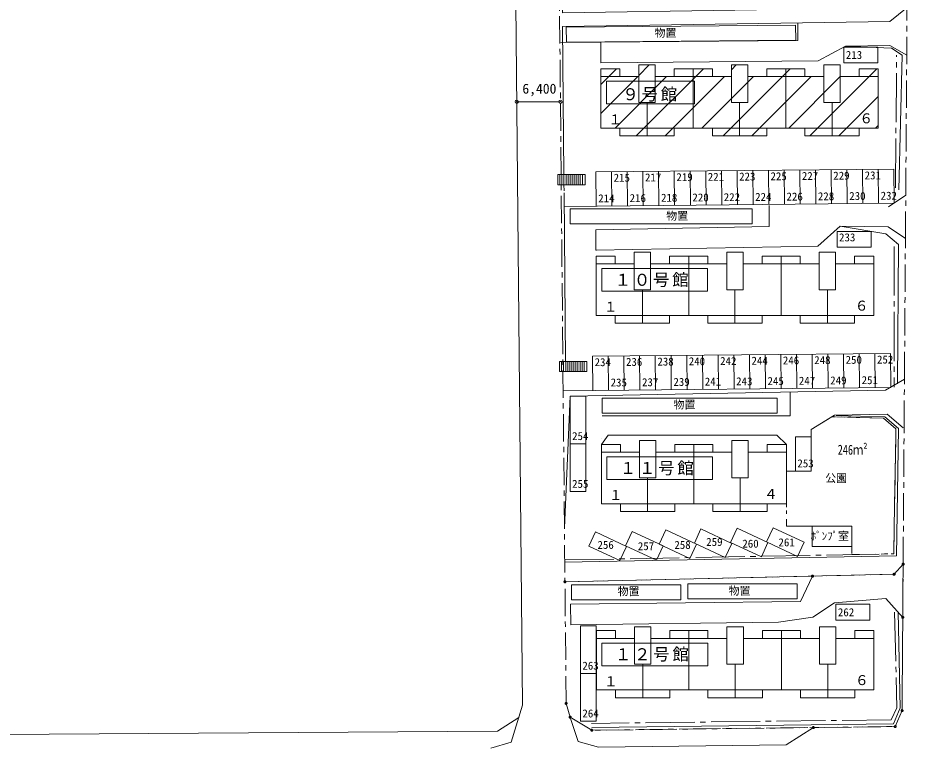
# Model space of a CAD drawing. Units: millimetres, scale not verified. Extents: x -221520 to 221760, y -156440 to 156200.
# Drawn here: x -35956 to 94443, y -18054 to 88997 of the extents above; entities that cross this region are included whole.
import ezdxf
from ezdxf.enums import TextEntityAlignment as Align

# ---------------------------------------------------------------- set-up
doc = ezdxf.new("R2010")
doc.units = ezdxf.units.MM
doc.header["$LTSCALE"] = 800
doc.header["$PDMODE"] = 32
doc.header["$PDSIZE"] = 480
for name, pattern in [('CHAIN1', [8, 5, -1, 1, -1]), ('CHAIN2', [12, 9, -1, 1, -1]), ('DOUBLE_CHAIN1', [8.8, 5, -1, 0.6, -0.6, 0.6, -1])]:
    doc.linetypes.add(name, pattern=pattern)
for name, color, linetype, lineweight in [('1-1_ﾓﾙﾀﾙ\u3000浮き', 7, 'Continuous', 9), ('1-4_ｺﾝｸﾘｰﾄ\u3000欠損', 7, 'Continuous', 9), ('1-9_備品', 4, 'Continuous', 5), ('1-A_躯体ハッ', 1, 'DOUBLE_CHAIN1', 13), ('1-B_仕上ハッ', 3, 'CHAIN1', 9), ('1-C_ハッチ', 6, 'CHAIN1', 13), ('1-F_図面枠', 7, 'Continuous', 9)]:
    doc.layers.add(name, color=color, linetype=linetype, lineweight=lineweight)
doc.styles.add('ＭＳ ゴシック', font='')
doc.styles.get('ＭＳ ゴシック').set_extended_font_data('MS Gothic')

msp = doc.modelspace()

# ---------------------------------------------------------------- linework, layer by layer
at = {"layer": '1-1_ﾓﾙﾀﾙ\u3000浮き'}
for p, q in [((37203.7, 76684.2), (43604, 76691.3)), ((43604, 76691.4), (37603.8, 76684.3))]:
    msp.add_line(p, q, dxfattribs=at)
for points in [[(63269.7, 79704.5), (63269.7, 76367.9), (50335.2, 76367.9), (50335.2, 79704.5)], [(45020.3, 61016.5), (45020.3, 58816.5), (71710.5, 58816.5), (71710.5, 61016.5)], [(49657.4, 52248.3), (49657.4, 48911.7), (65159.7, 48911.7), (65159.7, 52248.3)], [(65918.9, 24658.7), (65918.9, 21322.1), (50416.6, 21322.1), (50416.6, 24658.7)], [(49693.2, -2634.8), (49693.2, -5971.4), (65195.5, -5971.4), (65195.5, -2634.8)]]:
    msp.add_lwpolyline(points, close=True, dxfattribs=at)
for p in [(37203.7, 76684.2), (43604, 76691.3)]:
    msp.add_point(p, dxfattribs=at)
at = {"layer": '1-4_ｺﾝｸﾘｰﾄ\u3000欠損'}
for p, q in [((63083.5, 81525.7), (63083.5, 72825.7)), ((76643.5, 72825.7), (76643.5, 81525.7)), ((49523.5, 80385.7), (55103.5, 80385.7)), ((57503.5, 80385.7), (68663.5, 80385.7)), ((71063.5, 80385.7), (82223.5, 80385.7)), ((84623.5, 80385.7), (90203.5, 80385.7)), ((56303.5, 71685.6), (56303.5, 76605.7)), ((69863.5, 76605.7), (69863.5, 71685.6)), ((83423.5, 71685.6), (83423.5, 76605.7)), ((60293.5, 71685.6), (60293.5, 72825.7)), ((65873.5, 71685.6), (65873.5, 72825.7)), ((79433.5, 71685.6), (79433.5, 72825.7)), ((62405.7, 54069.5), (62405.7, 45369.5)), ((75965.7, 54069.5), (75965.7, 45369.5)), ((78755.7, 52929.5), (78755.7, 54069.5)), ((89525.7, 54069.5), (89525.7, 45369.5)), ((48845.7, 52929.5), (54425.7, 52929.5)), ((56825.7, 52929.5), (67985.7, 52929.5)), ((70385.7, 52929.5), (81545.7, 52929.5)), ((83945.7, 52929.5), (89525.7, 52929.5)), ((55625.7, 44229.5), (55625.7, 49149.5)), ((69185.7, 44229.5), (69185.7, 49149.5)), ((82745.7, 49149.5), (82745.7, 44229.5)), ((63165, 17779.8), (63165, 26479.8)), ((65955, 26479.8), (65955, 25339.8)), ((55184.9, 25339.8), (49605, 25339.8)), ((57585, 25339.8), (68744.9, 25339.8)), ((71145, 25339.8), (76725, 25339.8)), ((56385, 21559.8), (56385, 16639.8)), ((69945, 21559.8), (69945, 16639.8)), ((52395, 16639.8), (52395, 17779.8)), ((73934.9, 16639.8), (73934.9, 17779.8)), ((62441.5, -813.6), (62441.5, -9513.6)), ((65231.5, -1953.6), (65231.5, -813.6)), ((73211.5, -813.6), (73211.5, -1953.6)), ((76001.5, -813.6), (76001.5, -9513.6)), ((89561.5, -813.6), (89561.5, -9513.6)), ((48881.5, -1953.6), (54461.5, -1953.6)), ((56861.5, -1953.6), (68021.5, -1953.6)), ((70421.5, -1953.6), (81581.5, -1953.6)), ((83981.5, -1953.6), (89561.5, -1953.6)), ((55661.5, -5733.6), (55661.5, -10653.6)), ((69221.5, -10653.6), (69221.5, -5733.6)), ((82781.5, -10653.6), (82781.5, -5733.6)), ((89561.5, -9513.6), (48881.5, -9513.6))]:
    msp.add_line(p, q, dxfattribs=at)
for points in [[(44486.7, 85436.6), (44454, 87636.4), (78087.8, 87896.9), (78120.6, 85697.1)], [(57503.5, 76605.7), (55103.5, 76605.7), (55103.5, 82085.7), (57503.5, 82085.7)], [(71063.5, 82085.7), (68663.5, 82085.7), (68663.5, 76605.7), (71063.5, 76605.7)], [(82223.5, 82085.7), (84623.5, 82085.7), (84623.5, 76605.7), (82223.5, 76605.7)], [(54425.7, 54629.5), (56825.7, 54629.5), (56825.7, 49149.5), (54425.7, 49149.5)], [(70385.7, 54629.5), (67985.7, 54629.5), (67985.7, 49149.5), (70385.7, 49149.5)], [(81545.7, 54629.5), (83945.7, 54629.5), (83945.7, 49149.5), (81545.7, 49149.5)], [(49719.7, 33259.3), (49719.7, 31059.3), (75376.5, 31059.3), (75376.5, 33259.3)], [(55184.9, 27039.8), (57585, 27039.8), (57585, 21559.8), (55184.9, 21559.8)], [(68744.9, 27039.8), (71145, 27039.8), (71145, 21559.8), (68744.9, 21559.8)], [(86308.6, 11499.6), (86308.6, 14499.6), (80508.6, 14499.6), (80508.6, 11499.6)], [(61245.1, 5898.5), (45245.1, 5898.5), (45245.1, 3698.4), (61245.1, 3698.4)], [(62296.5, 6019.5), (62296.5, 3819.5), (78296.5, 3819.5), (78296.5, 6019.5)], [(54461.5, -253.6), (56861.5, -253.6), (56861.5, -5733.6), (54461.5, -5733.6)], [(68021.5, -253.6), (70421.5, -253.6), (70421.5, -5733.6), (68021.5, -5733.6)], [(81581.5, -253.6), (83981.5, -253.6), (83981.5, -5733.6), (81581.5, -5733.6)]]:
    msp.add_lwpolyline(points, close=True, dxfattribs=at)
for points in [[(49523.5, 72825.7), (49523.5, 81525.7), (52313.5, 81525.7), (52313.5, 80385.7)], [(49523.5, 72825.7), (90203.5, 72825.7), (90203.5, 81525.7), (87413.5, 81525.7), (87413.5, 80385.7)], [(60293.5, 80385.7), (60293.5, 81525.7), (65873.5, 81525.7), (65873.5, 80385.7)], [(79433.5, 80385.7), (79433.5, 81525.7), (73853.5, 81525.7), (73853.5, 80385.7)], [(60293.5, 71685.6), (52313.5, 71685.6), (52313.5, 72825.7)], [(65873.5, 71685.6), (73853.5, 71685.6), (73853.5, 72825.7)], [(79433.5, 71685.6), (87413.5, 71685.6), (87413.5, 72825.7)], [(89525.7, 45369.5), (48845.7, 45369.5), (48845.7, 54069.5), (51635.7, 54069.5), (51635.7, 52929.5)], [(65195.7, 52929.5), (65195.7, 54069.5), (59615.7, 54069.5), (59615.7, 52929.5)], [(78755.7, 54069.5), (73175.7, 54069.5), (73175.7, 52929.5)], [(89525.7, 54069.5), (86735.7, 54069.5), (86735.7, 52929.5)], [(59615.7, 45369.5), (59615.7, 44229.5), (51635.7, 44229.5), (51635.7, 45369.5)], [(65195.7, 45369.5), (65195.7, 44229.5), (73175.7, 44229.5), (73175.7, 45369.5)], [(78755.7, 45369.5), (78755.7, 44229.5), (86735.7, 44229.5), (86735.7, 45369.5)], [(76725, 26479.8), (76725, 17779.8), (49605, 17779.8), (49605, 26479.8), (52395, 26479.8), (52395, 25339.8)], [(65955, 26479.8), (60374.9, 26479.8), (60374.9, 25339.8)], [(76725, 26479.8), (73934.9, 26479.8), (73934.9, 25339.8)], [(52395, 16639.8), (60374.9, 16639.8), (60374.9, 17779.8)], [(73934.9, 16639.8), (65955, 16639.8), (65955, 17779.8)], [(48881.5, -9513.6), (48881.5, -813.6), (51671.5, -813.6), (51671.5, -1953.6)], [(65231.5, -813.6), (59651.5, -813.6), (59651.5, -1953.6)], [(73211.5, -813.6), (78791.5, -813.6), (78791.5, -1953.6)], [(89561.5, -813.6), (86771.5, -813.6), (86771.5, -1953.6)], [(59651.5, -9513.6), (59651.5, -10653.6), (51671.5, -10653.6), (51671.5, -9513.6)], [(73211.5, -9513.6), (73211.5, -10653.6), (65231.5, -10653.6), (65231.5, -9513.6)], [(78791.5, -9513.6), (78791.5, -10653.6), (86771.5, -10653.6), (86771.5, -9513.6)]]:
    msp.add_lwpolyline(points, dxfattribs=at)
at = {"layer": '1-9_備品', "color": 7, "lineweight": 9}
for p, q in [((51827.2, 81525.7), (49523.5, 79222)), ((64555.1, 81525.7), (54715.1, 71685.6)), ((55103.5, 80559.3), (56629.8, 82085.7)), ((60293.5, 81506.7), (60312.5, 81525.7)), ((77283, 81525.7), (67443, 71685.6)), ((69357.7, 82085.7), (68663.5, 81391.4)), ((90010.9, 81525.7), (80170.9, 71685.6)), ((54929.8, 80385.7), (49523.5, 74979.3)), ((51612.4, 72825.7), (59172.5, 80385.7)), ((67657.7, 80385.7), (58957.7, 71685.6)), ((64340.4, 72825.7), (71900.4, 80385.7)), ((71685.6, 71685.6), (80385.7, 80385.7)), ((84628.3, 80385.7), (77068.3, 72825.7)), ((90203.5, 77475.6), (84413.6, 71685.6)), ((89796.2, 72825.7), (90203.5, 73232.9))]:
    msp.add_line(p, q, dxfattribs=at)
at = {"layer": '1-A_躯体ハッ'}
msp.add_line((86308.6, 10022.8), (86308.6, 10011.8), dxfattribs=at)
msp.add_lwpolyline([(92458.7, 10437.8), (92788.3, 28767.8), (90982.2, 30305.5), (83416.2, 30535.9), (80342.7, 28642.8), (80342.7, 22558.3), (76725, 22558.3), (76725, 14499.6), (86308.6, 14499.6), (86308.6, 10322.9)], close=True, dxfattribs=at)
at = {"layer": '1-B_仕上ハッ'}
for p, q in [((43704.1, 66034.5), (43470.1, 90940.5)), ((44432.6, -11486.2), (43718.2, 64534.6))]:
    msp.add_line(p, q, dxfattribs=at)
for points in [[(94228.7, 62999.9), (94443.4, 93241.1), (93977.3, 115737), (91654.2, 118715), (82454.2, 118715), (45814.6, 118263.6)], [(94037.3, 36031.4), (94183.5, 56631), (94228.7, 62999.9)], [(93789.4, 1119), (93844.8, 8919), (93986.8, 28918), (94037.3, 36031.4)], [(48186.7, -15417.7), (92683.5, -14881), (93692.4, -12537.4), (93789.4, 1119)], [(48186.7, -15417.7), (45021.1, -13502.2), (44432.6, -11486.2)]]:
    msp.add_lwpolyline(points, dxfattribs=at)
at = {"layer": '1-C_ハッチ'}
msp.add_lwpolyline([(93789.4, 1119), (93692.4, -12537.4), (92683.5, -14881), (48186.7, -15417.7), (45021.1, -13502.2), (44432.6, -11486.2), (44265.1, 6336.6), (92516.8, 7432.7), (93844.8, 8919)], close=True, dxfattribs=at)
for centre in [(93844.8, 8919), (80559, 7161.1), (92516.8, 7432.7), (44265.1, 6336.6), (93789.4, 1119), (44432.6, -11486.2), (93692.4, -12537.4), (45021.1, -13502.2), (48186.7, -15417.7), (80683.5, -15025.7), (92683.5, -14881)]:
    msp.add_circle(centre, 150, dxfattribs=at)
at = {"layer": '1-F_図面枠'}
for p, q in [((43661.2, 85386.1), (43640.1, 85364.8)), ((60300.9, 66508.1), (60347.5, 61508.3)), ((62647.4, 61529.7), (62600.8, 66529.5)), ((64900.6, 66551), (64947.3, 61551.2)), ((67247.2, 61572.7), (67200.5, 66572.5)), ((69500.5, 66593.9), (69547.1, 61594.2)), ((71800.4, 66615.4), (71847, 61615.6)), ((74146.9, 61637.1), (74100.3, 66636.9)), ((76400.2, 66658.4), (76446.8, 61658.6)), ((78746.7, 61680.1), (78700, 66679.8)), ((80999.9, 66701.3), (81046.6, 61701.5)), ((83346.5, 61723), (83299.8, 66722.8)), ((85599.8, 66744.3), (85646.4, 61744.5)), ((87946.3, 61766), (87899.7, 66765.7)), ((90199.6, 66787.2), (90246.2, 61787.4)), ((43518.2, 66034.5), (43518.2, 64534.6)), ((43818.2, 64534.6), (43818.2, 66034.5)), ((44118.2, 66034.5), (44118.2, 64534.6)), ((44418.2, 64534.6), (44418.2, 66034.5)), ((44718.2, 66034.5), (44718.2, 64534.6)), ((45018.2, 64534.6), (45018.2, 66034.5)), ((45318.2, 64534.6), (45318.2, 66034.5)), ((45618.2, 66034.5), (45618.2, 64534.6)), ((45918.2, 64534.6), (45918.2, 66034.5)), ((46218.2, 66034.5), (46218.2, 64534.6)), ((46518.2, 64534.6), (46518.2, 66034.5)), ((46818.2, 66034.5), (46818.2, 64534.6)), ((51101.2, 66422.2), (51147.9, 61422.4)), ((53447.8, 61443.9), (53401.2, 66443.6)), ((55701.1, 66465.1), (55747.7, 61465.3)), ((58047.6, 61486.8), (58001, 66486.6)), ((44118.2, 64534.6), (44126.7, 63634.6)), ((44129.5, 63334.6), (44361.6, 38636.7)), ((91716.4, 61278.6), (94228.7, 62999.9)), ((48867, 54929.8), (48845.7, 54950.9)), ((93032.3, 35328.9), (93177.5, 55790.2)), ((48313.8, 39388.3), (48360.5, 34388.5)), ((50660.4, 34410), (50613.7, 39409.8)), ((52913.6, 39431.3), (52960.3, 34431.5)), ((55260.2, 34453), (55213.5, 39452.7)), ((57513.4, 39474.2), (57560.1, 34474.4)), ((59860, 34495.9), (59813.3, 39495.7)), ((62113.2, 39517.2), (62159.9, 34517.4)), ((64459.8, 34538.8), (64413.1, 39538.6)), ((66713, 39560.1), (66759.7, 34560.3)), ((69059.6, 34581.8), (69012.9, 39581.6)), ((71312.8, 39603), (71359.5, 34603.3)), ((73659.4, 34624.7), (73612.7, 39624.5)), ((75912.6, 39646), (75959.3, 34646.2)), ((78259.2, 34667.7), (78212.5, 39667.5)), ((80512.4, 39688.9), (80559.1, 34689.2)), ((82859, 34710.6), (82812.3, 39710.4)), ((85112.2, 39731.9), (85158.9, 34732.1)), ((87458.8, 34753.6), (87412.1, 39753.4)), ((89712, 39774.8), (89758.7, 34775)), ((43775.7, 38636.7), (43775.7, 37136.7)), ((44075.7, 37136.7), (44075.7, 38636.7)), ((44375.7, 38636.7), (44375.7, 37136.7)), ((44675.7, 37136.7), (44675.7, 38636.7)), ((44975.7, 38636.7), (44975.7, 37136.7)), ((45275.7, 37136.7), (45275.7, 38636.7)), ((45575.7, 38636.7), (45575.7, 37136.7)), ((45875.7, 37136.7), (45875.7, 38636.7)), ((46175.7, 38636.7), (46175.7, 37136.7)), ((46475.7, 37136.7), (46475.7, 38636.7)), ((46775.7, 38636.7), (46775.7, 37136.7)), ((47075.7, 37136.7), (47075.7, 38636.7)), ((91500.9, 30914.6), (93844.8, 28919)), ((75304.9, 27820.4), (76725, 26479.8)), ((78042.7, 27558.3), (80342.7, 27558.3)), ((78042.7, 22558.3), (78042.7, 27558.3)), ((45009.4, 26555.2), (47309.4, 26555.2)), ((49605, 27361.2), (49626.3, 27340.1)), ((91309.1, 3904.4), (93789.4, 1119)), ((45145.5, 46.6), (45124.2, 67.8)), ((48820.8, -7098), (46520.8, -7098))]:
    msp.add_line(p, q, dxfattribs=at)
at = {"layer": '1-F_図面枠', "linetype": 'CHAIN2'}
for p, q in [((92736.4, 64088.4), (92874.2, 83496.7)), ((92546.5, 55487.7), (92546.5, 34842))]:
    msp.add_line(p, q, dxfattribs=at)
at = {"layer": '1-F_図面枠'}
for points in [[(38034.9, -11768.2), (36826.6, 116822.2), (34411.2, 119215), (14682.6, 119215)], [(43870.1, 90944.3), (43881.4, 89740.5), (94423.9, 90493), (91909.4, 88455.4), (43900.2, 87740.6), (44104.1, 66034.5)], [(43661.2, 85386.1), (78389.2, 85655.4), (78407.6, 88254.3)], [(81368.2, 82683.1), (49544.8, 82385.9), (49523.5, 82407), (49523.5, 85364.8)], [(81368.2, 82683.1), (85383.7, 84857.8), (92125, 84524.3), (93684.5, 83532.3), (93234.3, 63793)], [(94374.4, 83521.5), (91884.6, 84954.6), (85383.7, 84857.8)], [(48848, 61400.9), (48801.4, 66400.7), (92499.5, 66808.7), (92546.1, 61808.9), (44148, 61357)], [(94183.5, 56630.9), (91669.6, 58358.8), (84591, 58456.4), (81342.6, 55530.9), (48808.7, 54929.2), (48780.5, 57929.1), (74216.4, 58399.7), (74216.4, 61471.6)], [(93177.5, 55790.2), (91284.9, 57337.7), (84591, 58456.4)], [(48313.8, 39388.3), (92011.9, 39796.3), (92058.6, 34796.5), (44001.9, 34347.8)], [(94037.3, 36031.4), (91260.6, 34410.8), (45009.4, 33555.2), (44190.9, 14236.8)], [(49719.7, 30665), (77260.6, 30665), (77260.6, 34151.8)], [(84010.9, 30708.1), (91176.7, 30533.9), (93189.3, 28820.4), (92853.5, 10145.1), (44237.8, 9236.8)], [(80342.7, 28642.8), (83799.7, 30772.2), (91500.9, 30914.6)], [(49605, 26479.8), (50598.7, 27820.4), (75304.9, 27820.4)], [(80342.7, 28642.8), (80342.7, 22558.3), (76725, 22558.3)], [(44265.1, 6336.6), (92516.8, 7432.7), (93844.8, 8919)], [(80589.4, 1160.2), (75583.9, 413.9), (45124.2, 46.5), (45096.1, 3046.4), (78793.7, 3452.8), (80559, 7161.1)], [(80589.4, 1160.2), (83804.2, 3233.8), (91309.1, 3904.4)], [(93094.9, 1898.9), (93426.6, -12143.2), (92418.8, -14484.2), (48181.9, -15017.7)], [(38034.9, -11768.2), (36384.1, -17159.6), (33401.4, -18054.1)], [(-104417.6, -16481.9), (34353.3, -15547.6), (37482.3, -13573)], [(45021.1, -13502.2), (45176.1, -13976.4), (46186.5, -17067.5), (49185.5, -17905.8), (76683.5, -17574.2), (80683.5, -15025.7)]]:
    msp.add_lwpolyline(points, dxfattribs=at)
for points in [[(85144.8, 84713.3), (90144.9, 84713.3), (90144.9, 82413.3), (85144.8, 82413.3)], [(43218.2, 64534.6), (43218.2, 66034.5), (47218.2, 66034.5), (47218.2, 64534.6)], [(84149.7, 57681.5), (89149.7, 57681.5), (89149.7, 55381.5), (84149.7, 55381.5)], [(43475.7, 37136.7), (43475.7, 38636.7), (47475.7, 38636.7), (47475.7, 37136.7)], [(47309.4, 33555.2), (47309.4, 19555.2), (45009.4, 19555.2), (45009.4, 33555.2)], [(47784.7, 11554.3), (52316.2, 9441.2), (53288.2, 11525.7), (48756.7, 13638.8)], [(58645.7, 11588), (57673.7, 9503.5), (53142.2, 11616.6), (54114.2, 13701.1)], [(59035.6, 13950.3), (63567.1, 11837.2), (62595.1, 9752.7), (58063.6, 11865.8)], [(63234.1, 11990.3), (67765.7, 9877.3), (68737.7, 11961.8), (64206.2, 14074.9)], [(74032.9, 12086.4), (73060.9, 10001.9), (68529.3, 12114.9), (69501.4, 14199.5)], [(79328.1, 12148.7), (78356.1, 10064.2), (73824.5, 12177.2), (74796.6, 14261.7)], [(88981.4, 734.1), (83981.4, 734.1), (83981.4, 3034.1), (88981.4, 3034.1)], [(48820.8, -14098), (48820.8, -98), (46520.8, -98), (46520.8, -14098)]]:
    msp.add_lwpolyline(points, close=True, dxfattribs=at)
at = {"layer": '1-F_図面枠', "linetype": 'CHAIN2'}
for points in [[(44232.2, 9536.7), (92458.7, 10437.8), (92788.3, 28767.8), (90982.2, 30305.5), (84058.9, 30516.4)], [(92595.1, 1887.1), (92926.8, -12155), (92085.3, -13888.1), (48174.7, -14417.7)]]:
    msp.add_lwpolyline(points, dxfattribs=at)

# ---------------------------------------------------------------- texts
at = {"layer": '1-1_ﾓﾙﾀﾙ\u3000浮き', "color": 4, "style": 'ＭＳ ゴシック'}
msp.add_text('6,400', height=1466, rotation=0.068, dxfattribs=at).set_placement((38024.5, 77434.8), align=Align.BOTTOM_LEFT)
for s, height, p in [('物置', 1173, (59116.5, 59022.4)), ('物置', 1173, (60180.5, 31360.9)), ('４', 1466, (73449.5, 18047.1)), ('物置', 1173, (51991.4, 3998.7)), ('物置', 1173, (68262.1, 4073.4))]:
    msp.add_text(s, height=height, dxfattribs=at).set_placement(p, align=Align.BOTTOM_LEFT)
at = {"layer": '1-1_ﾓﾙﾀﾙ\u3000浮き', "color": 4, "char_height": 1760, "attachment_point": 7, "style": 'ＭＳ ゴシック'}
for s, insert in [('\\T1.17;９号館', (52690, 76715.3)), ('\\T1.17;１０号館', (51558.7, 49523.2)), ('\\T1.17;１１号館', (52317.9, 21933.5)), ('\\T1.17;１２号館', (51594.5, -5359.9))]:
    msp.add_mtext(s, dxfattribs=dict(at, insert=insert))
at = {"layer": '1-4_ｺﾝｸﾘｰﾄ\u3000欠損', "color": 4, "style": 'ＭＳ ゴシック'}
for s, height, p in [('物置', 1173, (57403.3, 85841.8)), ('１', 1466, (50640.4, 72930.1)), ('６', 1466, (87430.6, 73092.9)), ('１', 1466, (49962.6, 45474)), ('６', 1466, (86752.7, 45636.7)), ('公園', 1173, (82417.9, 20596)), ('１', 1466, (50721.8, 17884.3)), ('ﾎﾟﾝﾌﾟ室', 1173, (80300.9, 12103)), ('１', 1466, (49998.4, -9409.2)), ('６', 1466, (86788.6, -9246.4))]:
    msp.add_text(s, height=height, dxfattribs=at).set_placement(p, align=Align.BOTTOM_LEFT)
at = {"layer": '1-A_躯体ハッ', "style": 'ＭＳ ゴシック', "width": 0.75}
msp.add_text('246ｍ²', height=1466, dxfattribs=at).set_placement((84257, 24521.9), align=Align.BOTTOM_LEFT)
at = {"layer": '1-F_図面枠', "color": 4, "style": 'ＭＳ ゴシック'}
for s, p in [('213', (85444.8, 82613.3)), ('215', (51401.3, 64622.2)), ('217', (56001.1, 64665.1)), ('219', (60600.9, 64708)), ('221', (65200.6, 64751)), ('223', (69800.5, 64793.9)), ('225', (74400.3, 64836.9)), ('227', (79000, 64879.8)), ('229', (83599.9, 64922.8)), ('231', (88199.6, 64965.7)), ('214', (49148, 61600.9)), ('216', (53747.8, 61643.9)), ('218', (58347.6, 61686.8)), ('220', (62947.4, 61729.7)), ('222', (67547.2, 61772.7)), ('224', (72147, 61815.6)), ('226', (76746.8, 61858.6)), ('228', (81346.6, 61901.5)), ('230', (85946.4, 61944.5)), ('232', (90546.2, 61987.4)), ('233', (84449.7, 55881.5)), ('236', (53213.6, 37631.3)), ('238', (57813.4, 37674.2)), ('240', (62413.2, 37717.2)), ('242', (67013, 37760.1)), ('244', (71612.8, 37803.1)), ('246', (76212.6, 37846)), ('248', (80812.4, 37888.9)), ('250', (85412.2, 37931.9)), ('252', (90012, 37974.8)), ('234', (48613.8, 37588.3)), ('235', (50960.4, 34610)), ('237', (55560.2, 34653)), ('239', (60160, 34695.9)), ('241', (64759.8, 34738.8)), ('243', (69359.6, 34781.8)), ('245', (73959.4, 34824.7)), ('247', (78559.2, 34867.7)), ('249', (83159, 34910.6)), ('251', (87758.8, 34953.6)), ('254', (45309.4, 26755.2)), ('253', (78342.7, 22758.3)), ('255', (45309.4, 19755.2)), ('256', (49029.9, 10805.5)), ('257', (54948, 10618.7)), ('258', (60305.5, 10805.5)), ('259', (64977.7, 11241.6)), ('260', (70272.9, 10992.4)), ('261', (75568.1, 11179.3)), ('262', (84281.4, 934.1)), ('263', (46820.8, -6898)), ('264', (46820.8, -13898))]:
    msp.add_text(s, height=1173, dxfattribs=at).set_placement(p, align=Align.BOTTOM_LEFT)

doc.saveas('drawing.dxf')
